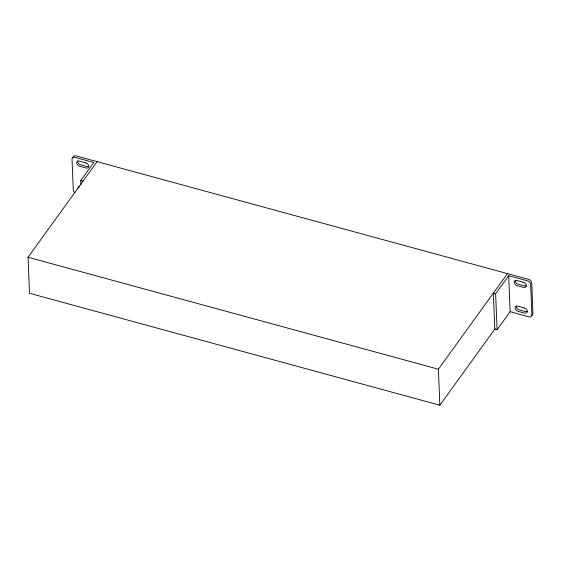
<?xml version="1.0" encoding="UTF-8"?>
<svg xmlns="http://www.w3.org/2000/svg" width="561" height="561" viewBox="0 0 561 561"><rect width="100%" height="100%" fill="white"/><g stroke="black" fill="none" stroke-linecap="round" stroke-linejoin="round"><path stroke-width="0.84" d="M77.79 160.818L77.713 161.456A3.331 2.307 35.8 0 0 80.833 164.857L86.871 166.498A3.331 2.307 35.8 0 0 88.975 166.329M80.931 184.842L80.756 180.551L93.799 162.508L74.936 157.361A3.331 2.307 35.8 0 0 72.025 159.114L73.267 189.983A3.331 2.307 35.8 0 0 74.865 192.626M495.104 328.753L439.845 405.224L29.495 293.27L28.05 257.254L97.116 161.666M439.845 405.224L438.4 369.208L507.467 273.621M495.636 293.747L508.673 275.703L527.529 280.844A3.331 2.307 35.8 0 1 530.65 284.245L531.891 315.114A3.331 2.307 35.8 0 1 528.981 316.86L510.124 311.72L497.081 329.763L494.823 329.146L493.371 293.13L495.636 293.747L497.081 329.763M527.508 311.418L525.405 311.593L519.367 309.945A3.331 2.307 35.8 0 1 516.323 305.913M80.756 180.551L83.021 181.168M28.05 257.254L438.4 369.208M78.75 187.185L78.821 187.584M508.673 275.703L510.124 311.72M73.084 157.648A3.331 2.307 35.8 0 1 75.994 155.902L528.588 279.385A3.331 2.307 35.8 0 1 531.709 282.779L532.95 313.648A3.331 2.307 35.8 0 1 531.533 315.464M77.691 188.65A3.331 2.307 35.8 0 1 79.108 186.834M526.47 285.696A3.331 2.307 35.8 0 1 524.367 285.865L518.336 284.217A3.331 2.307 35.8 0 1 515.293 280.184M85.609 162.816L79.571 161.168A3.331 2.307 35.8 0 0 76.661 162.921A3.331 2.307 35.8 0 0 79.781 166.315L85.812 167.963A3.331 2.307 35.8 0 0 88.729 166.217A3.331 2.307 35.8 0 0 85.609 162.816M523.104 282.183L517.074 280.535A3.331 2.307 35.8 0 0 514.157 282.288A3.331 2.307 35.8 0 0 517.277 285.682L523.315 287.33A3.331 2.307 35.8 0 0 526.225 285.577A3.331 2.307 35.8 0 0 523.104 282.183M524.142 307.912L518.105 306.264A3.331 2.307 35.8 0 0 515.194 308.01A3.331 2.307 35.8 0 0 518.315 311.404L524.346 313.052A3.331 2.307 35.8 0 0 527.263 311.306A3.331 2.307 35.8 0 0 524.142 307.912"/></g></svg>
